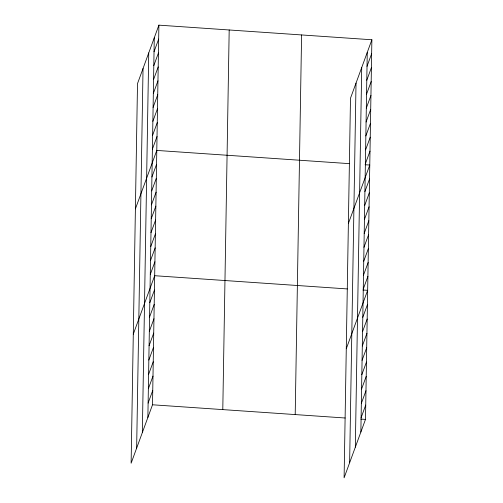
<?xml version="1.0" encoding="UTF-8"?>
<svg xmlns="http://www.w3.org/2000/svg" width="503" height="503" viewBox="0 0 503 503"><rect width="100%" height="100%" fill="white"/><g stroke="black" fill="none" stroke-linecap="round" stroke-linejoin="round"><path stroke-width="0.75" d="M136.646 448.116L143.041 68.49M142.343 432.549L148.737 52.916M147.876 417.44L154.27 37.807M158.898 25.15L137.508 83.599L131.12 463.232L152.51 404.783L158.898 25.15L371.88 39.768L365.492 419.401L344.102 477.85L350.49 98.217L371.88 39.768M222.791 409.605L229.186 29.973M295.204 414.579L301.599 34.946M349.629 462.741L356.023 83.108M355.325 447.167L361.72 67.54M360.858 432.058L367.253 52.425M154.031 51.727L158.665 39.071M153.799 65.648L158.432 52.991M153.566 79.568L158.194 66.912M153.333 93.483L157.961 80.832M153.094 107.403L157.728 94.746M152.862 121.324L157.496 108.667M152.629 135.244L157.257 122.587M152.39 149.165L157.024 136.508M135.401 208.877L156.791 150.428L349.466 163.657M151.925 177.006L156.552 164.349M151.692 190.926L156.32 178.269M151.453 204.847L156.087 192.19M151.221 218.761L155.855 206.111M150.988 232.682L155.616 220.025M150.749 246.602L155.383 233.945M150.516 260.523L155.15 247.866M150.284 274.443L154.911 261.786M133.289 334.155L154.679 275.707L347.359 288.936M149.806 302.705L154.44 290.049M149.567 317.047L154.195 304.39M149.322 331.389L153.956 318.732M149.083 345.731L153.717 333.074M148.844 360.073L153.472 347.416M148.599 374.414L153.233 361.758M148.36 388.756L152.987 376.099M148.115 403.098L152.749 390.441M367.014 66.346L371.648 53.689M366.781 80.266L371.415 67.609M366.549 94.187L371.176 81.53M366.316 108.107L370.944 95.451M366.077 122.028L370.711 109.371M365.844 135.942L370.478 123.292M365.612 149.863L370.239 137.206M365.373 163.783L370.007 151.126M348.384 223.495L369.774 165.047L365.09 164.726M364.908 191.624L369.535 178.967M364.675 205.545L369.303 192.888M364.436 219.465L369.07 206.808M364.203 233.386L368.837 220.729M363.971 247.306L368.598 234.65M363.732 261.22L368.366 248.57M363.499 275.141L368.133 262.491M363.267 289.062L367.9 276.405M346.271 348.774L367.662 290.325L362.977 290.005M362.789 317.324L367.423 304.667M362.55 331.666L367.177 319.009M362.305 346.007L366.939 333.351M362.066 360.349L366.7 347.692M361.827 374.691L366.454 362.034M361.582 389.033L366.215 376.376M361.343 403.375L365.97 390.718M361.097 417.716L365.731 405.06M152.51 404.783L345.184 418.006M360.802 419.081L365.492 419.401"/></g></svg>
